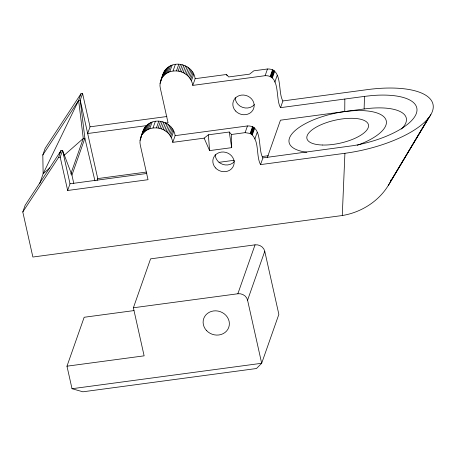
<?xml version="1.0" encoding="UTF-8"?>
<svg xmlns="http://www.w3.org/2000/svg" width="456" height="456" viewBox="0 0 456 456"><rect width="100%" height="100%" fill="white"/><g stroke="black" fill="none" stroke-linecap="round" stroke-linejoin="round"><path stroke-width="0.68" d="M344.753 111.566L344.839 99.032M267.279 157.713L280.463 120.19L364.11 108.973L364.509 96.393L371.178 95.64A62.181 23.193 -12.6 0 1 416.356 113.384A62.181 23.193 -12.6 0 1 353.622 145.601L262.89 157.913L260.536 164.61L344.918 153.296A78.791 29.389 -12.6 0 0 432.448 111.224A78.791 29.389 -12.6 0 0 367.285 89.632L282.902 100.953L280.548 107.656L364.509 96.393M73.786 183.42L71.934 175.121L62.575 150.48L60.967 150.697L25.154 205.268L22.8 211.972L32.872 257.03L342.274 215.528L344.918 153.296M204.128 138.145L209.606 150.611L231.705 147.647L231.454 134.48L229.254 132.018L208.358 134.816L204.128 138.145L172.784 142.346L175.138 135.649C173.782 125.206 161.823 118.52 152.105 122.06C148.559 123.291 145.453 125.845 143.754 129.219C142.283 134.406 138.823 139.519 140.305 145.156L148.023 179.704L67.659 190.483L60.215 157.183L62.575 150.48L70.013 183.779L67.659 190.483M280.548 107.656C275.156 99.094 280.833 74.995 265.13 75.69L192.797 85.392L195.151 78.689C193.8 68.246 181.841 61.566 172.117 65.1C168.572 66.337 165.465 68.884 163.767 72.259C162.296 77.452 158.836 82.564 160.318 88.196L168.042 122.744L165.22 123.126M142.409 133.711L143.754 129.219M162.421 76.751L163.767 72.259M39.615 183.779L43.143 173.73L42.813 155.011L45.167 148.308L80.98 93.736L82.587 93.52L90.031 126.825L87.677 133.522L146.889 125.582M22.8 211.972L58.607 157.394L60.967 150.697L59.343 153.849M49.835 167.854L43.143 173.73L78.626 100.44L80.98 93.736M82.587 93.52L80.233 100.223L84.884 138.271L94.945 180.821M70.794 173.998L83.277 138.481L78.626 100.44L80.233 100.223L97.749 178.587L97.082 180.473M71.934 175.121L84.884 138.271L83.277 138.481L64 155.41M140.328 138.863L143.133 130.655M160.341 81.903L163.145 73.701M140.055 140.408L141.702 135.717M160.067 83.454L162.188 77.423M141.4 135.916L144.541 127.851M161.413 78.956L164.553 70.891M142.186 134.554L143.127 133.283L145.481 126.58M162.199 77.594L163.14 76.323L165.494 69.62M143.127 133.283L144.216 132.115L146.57 125.417M163.14 76.323L164.228 75.16L166.582 68.457M144.216 132.115L145.435 131.071L147.79 124.368M164.228 75.16L165.448 74.111L167.802 67.414M145.435 131.071L146.769 130.159L149.129 123.456M165.448 74.111L166.788 73.199L169.142 66.496M146.769 130.159L148.217 129.384L150.571 122.681M166.788 73.199L168.23 72.424L170.584 65.721M148.217 129.384L149.75 128.757L152.105 122.06M168.23 72.424L169.763 71.797L172.117 65.1M66.975 366.185L144.124 355.84L133.386 307.777L150.571 258.854L255.046 244.843A8.293 7.495 19.4 0 1 264.759 251.279L278.861 314.361L261.676 363.278L256.494 368.516L82.906 391.801L72.014 388.717L66.975 366.185L84.166 317.268L133.961 310.587M149.75 128.757L153.016 127.982L155.376 121.279M169.763 71.797L173.035 71.022L175.389 64.324M153.016 127.982L156.436 127.862L158.791 121.159M173.035 71.022L176.449 70.902L178.803 64.199M156.436 127.862L158.152 128.05L160.506 121.347M176.449 70.902L178.165 71.09L180.519 64.393M158.152 128.05L159.845 128.404L162.199 121.701M178.165 71.09L179.863 71.444L182.218 64.746M172.784 142.346C171.866 136.184 167.335 130.957 161.504 128.917L163.858 122.214M192.797 85.392C191.879 79.224 187.348 73.997 181.516 71.957L183.876 65.254M163.105 129.584L165.465 122.881M183.124 72.624L185.478 65.921M164.639 130.399L166.993 123.696M184.651 73.439L187.006 66.736M166.075 131.351L168.429 124.648M186.088 74.391L188.442 67.688M167.409 132.428L169.763 125.731M187.422 75.468L189.776 68.77M168.617 133.625L170.971 126.922M188.63 76.665L190.984 69.967M169.695 134.925L172.049 128.221M189.707 77.965L192.061 71.261M170.624 136.31L172.978 129.607M190.636 79.35L192.996 72.652M171.399 137.769L173.753 131.071M191.412 80.809L193.766 74.111M231.454 134.48L245.111 132.645L247.465 125.947C263.175 125.252 257.498 149.351 262.89 157.913M265.13 75.69L267.484 68.987C283.187 68.292 277.51 92.397 282.902 100.953M245.111 132.645L250.156 133.448L252.51 126.745M270.169 76.488L272.528 69.785M260.536 164.61C255.708 155.564 259.926 140.174 250.543 133.642L252.898 126.939M270.556 76.682L272.916 69.985M250.92 133.853L253.274 127.156M270.938 76.893L273.292 70.195M251.29 134.087L253.644 127.384M271.303 77.127L273.657 70.423M251.644 134.332L253.998 127.629M271.656 77.372L274.01 70.669M251.98 134.594L254.334 127.891M271.993 77.634L274.347 70.931M252.305 134.868L254.659 128.17M272.323 77.913L274.677 71.21M254.83 139.08L257.184 132.377M274.843 82.12L277.197 75.417M133.386 307.777L237.855 293.761L255.046 244.843M72.014 388.717L261.676 363.278L247.574 300.196L264.759 251.279M390.484 181.38L391.174 179.698M342.274 215.528C362.104 212.336 380.988 199.99 390.256 181.938M388.472 185.313L428.458 118.064L390.621 181.328L430.863 114.61M42.813 155.011L78.626 100.44M195.151 78.689L226.495 74.482L228.695 76.95L249.586 74.146L253.821 70.817L267.484 68.987M90.031 126.825L166.867 116.519M175.138 135.649L247.465 125.947M58.607 157.394L60.215 157.183M97.749 178.587L146.365 172.066M218.931 162.33L234.435 160.25M262.616 156.471L268.253 155.713M70.013 183.779L146.855 173.474M364.11 108.973L369.839 108.323A49.721 18.548 -12.6 0 1 401.422 129.037M179.863 71.444L181.516 71.957M159.845 128.404L161.504 128.917M250.156 133.448L250.543 133.642M226.495 74.482L227.042 75.73M229.254 132.018L231.705 147.647M208.358 134.816L209.606 150.611M306.802 152.23A49.761 18.559 -12.6 0 1 305.309 123.69A49.761 18.559 -12.6 0 1 378.742 113.612A49.761 18.559 -12.6 0 1 357.185 145.316M234.384 161.561A10.784 9.741 19.4 0 1 222.517 164.302A10.784 9.741 19.4 0 1 215.181 154.612M254.397 104.601A10.784 9.741 19.4 0 1 242.529 107.342A10.784 9.741 19.4 0 1 235.193 97.652M237.855 293.761A8.293 7.495 19.4 0 1 247.574 300.196M235.552 110.985A10.784 9.741 19.4 0 0 253.65 108.556A10.784 9.741 19.4 0 0 241.327 95.122A10.784 9.741 19.4 0 0 235.552 110.985M322.569 145.025A31.515 11.753 -12.6 0 0 368.551 125.634A31.515 11.753 -12.6 0 0 321.947 124.351A31.515 11.753 -12.6 0 0 322.569 145.025M215.54 167.939A10.784 9.741 19.4 0 0 233.637 165.511A10.784 9.741 19.4 0 0 221.314 152.082A10.784 9.741 19.4 0 0 215.54 167.939M206.448 330.463A13.27 11.993 19.4 0 0 228.718 327.476A13.27 11.993 19.4 0 0 213.556 310.946A13.27 11.993 19.4 0 0 206.448 330.463"/></g></svg>
